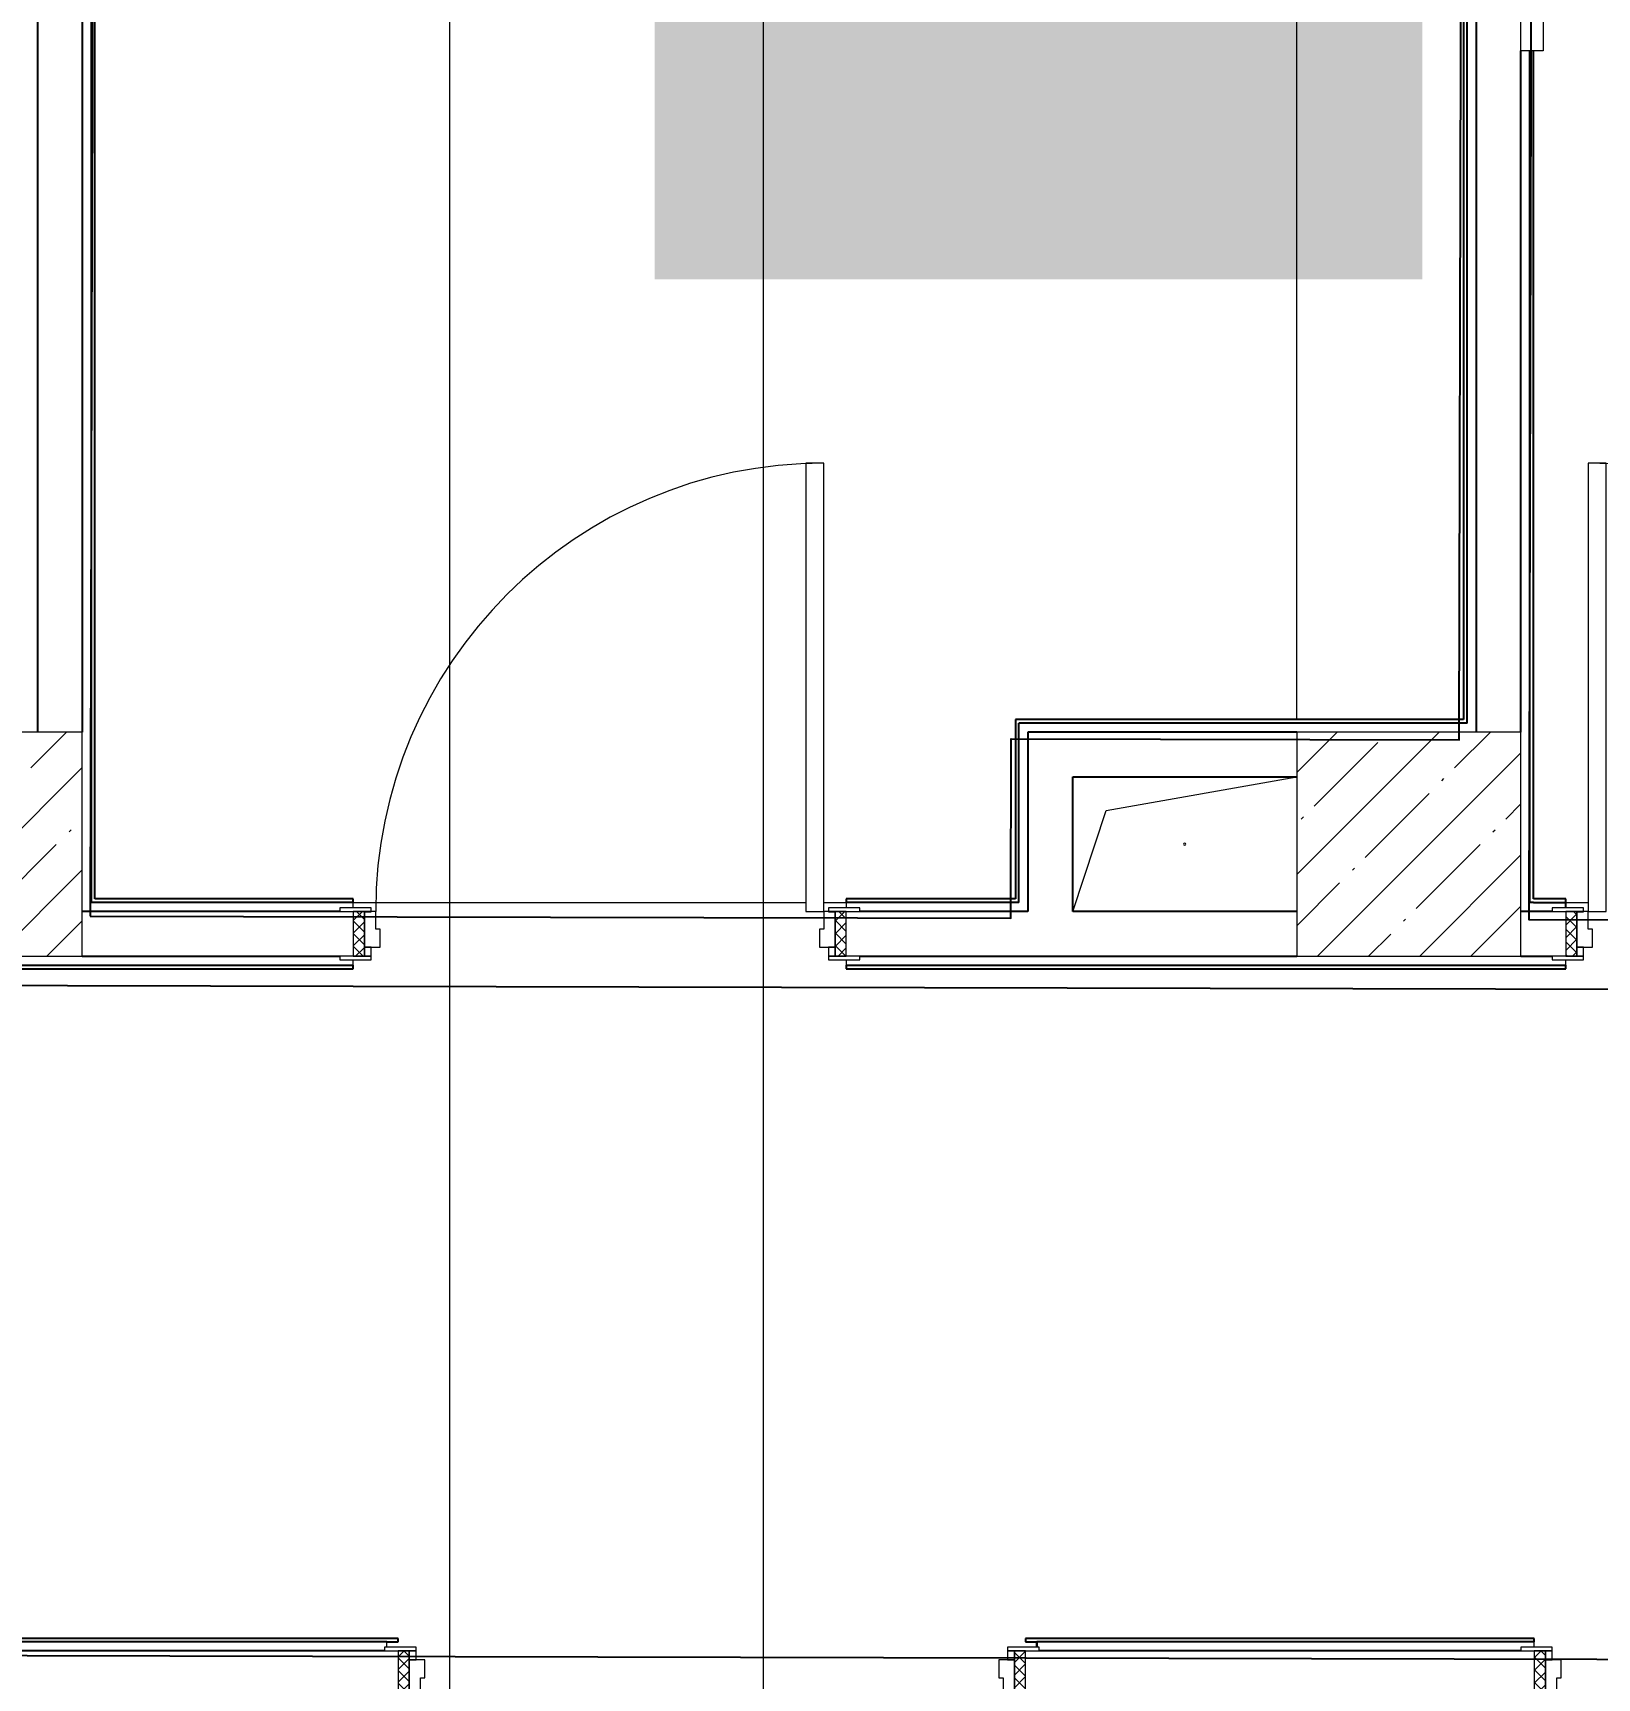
# Model space of a CAD drawing. Header units: millimetres. Extents: x -164500 to 426394, y -23753 to 102118.
# Drawn here: x 73995 to 77485, y 20953 to 24624 of the extents above; entities that cross this region are included whole.
import ezdxf

# ---------------------------------------------------------------- set-up
doc = ezdxf.new("R2010")
doc.units = ezdxf.units.MM
doc.layers.add('A-DOOR-1', color=7, linetype='Continuous', lineweight=5, true_color=0xc0c0c0)
doc.layers.add('A-DOOR-FRAM-1', color=7, linetype='Continuous', lineweight=5, true_color=0xc0c0c0)
for name, color, linetype, lineweight in [('A-DOOR-2', 7, 'Continuous', 5), ('A-DOOR-FRAM-2', 7, 'Continuous', 5), ('A-FLOR', 7, 'Continuous', 9), ('A-GENM', 7, 'Continuous', 9), ('S-COLS-1', 7, 'Continuous', 5), ('Оси', 7, 'Continuous', 9)]:
    doc.layers.add(name, color=color, linetype=linetype, lineweight=lineweight)
doc.styles.add('СПДС', font='ГОСТ тип А.ttf', dxfattribs={"width": 0.9})
pattern_1 = [(135, (1751.41, 114.685), (-14.14214, -14.14214), []), (225, (1751.41, 114.685), (14.14214, -14.14214), [])]
pattern_2 = [(45, (-371.384, 114.685), (-14.1421, 14.1421), []), (135, (-371.384, 114.685), (-14.1421, -14.1421), [])]

# ---------------------------------------------------------------- blocks, each defined once
blk = doc.blocks.new('110_Дверь_СКБ_1Ст_Внутренняя1 - Д-11п 1100x2100h_кладовые _все__ коридор _между помещениями блока столовой__ моечные _все_ 2-32102277-Объем проектирования 1 этажа')
at = {"layer": 'A-DOOR-2'}
h = blk.add_hatch(dxfattribs=at)
h.set_pattern_fill('FP_44', color=256, style=0, pattern_type=2)
h.set_pattern_definition(pattern_1)
h.paths.add_polyline_path([(537.5, -50), (562.5, -50), (562.5, 50), (537.5, 50)])
at = {"layer": 'A-DOOR-FRAM-2'}
h = blk.add_hatch(dxfattribs=at)
h.set_pattern_fill('FP_45', color=256, style=0, pattern_type=2)
h.set_pattern_definition(pattern_2)
h.paths.add_polyline_path([(-512.5, -50), (-512.5, 50), (-537.5, 50), (-537.5, -50)])
at = {"layer": 'A-DOOR-1'}
for p, q in [((-487.5, 1050), (-487.5, 50)), ((-447.5, 1050), (-487.5, 1050)), ((-447.5, 50), (-447.5, 1050)), ((-487.5, 50), (-447.5, 50))]:
    blk.add_line(p, q, dxfattribs=at)
blk.add_arc((-487.5, 50), 1000, 360, 90, dxfattribs=at)
at = {"layer": 'A-DOOR-FRAM-1'}
for p, q in [((-497.5, 58), (-567.5, 58)), ((-567.5, 58), (-567.5, 50)), ((-567.5, 50), (-497.5, 50)), ((-512.5, 50), (-537.5, 50)), ((-537.5, 50), (-537.5, -50)), ((-487.5, 50), (-512.5, 50)), ((-512.5, 50), (-512.5, -30)), ((-512.5, -50), (-512.5, 50)), ((-497.5, 50), (-512.5, 50)), ((-512.5, 50), (-512.5, 49)), ((-512.5, 49), (-497.5, 49)), ((-497.5, 50), (-497.5, 58)), ((-497.5, 49), (-497.5, 50)), ((-487.5, 10), (-487.5, 50)), ((512.5, 50), (512.5, 10)), ((537.5, 50), (512.5, 50)), ((592.5, 58), (522.5, 58)), ((522.5, 58), (522.5, 50)), ((537.5, 50), (522.5, 50)), ((522.5, 50), (522.5, 49)), ((522.5, 50), (592.5, 50)), ((522.5, 49), (537.5, 49)), ((537.5, -30), (537.5, 50)), ((562.5, 50), (537.5, 50)), ((537.5, 50), (537.5, -50)), ((537.5, 49), (537.5, 50)), ((562.5, -50), (562.5, 50)), ((592.5, 50), (592.5, 58)), ((-477.5, 10), (-487.5, 10)), ((-477.5, -30), (-477.5, 10)), ((512.5, 10), (502.5, 10)), ((502.5, 10), (502.5, -30)), ((-512.5, -30), (-477.5, -30)), ((-497.5, -30), (-512.5, -30)), ((-512.5, -30), (-512.5, -50)), ((-497.5, -50), (-497.5, -30)), ((502.5, -30), (537.5, -30)), ((537.5, -30), (522.5, -30)), ((522.5, -30), (522.5, -50)), ((537.5, -50), (537.5, -30)), ((-497.5, -50), (-567.5, -50)), ((-567.5, -50), (-567.5, -58)), ((-567.5, -58), (-497.5, -58)), ((-537.5, -50), (-512.5, -50)), ((-512.5, -50), (-497.5, -50)), ((-497.5, -58), (-497.5, -50)), ((522.5, -50), (537.5, -50)), ((592.5, -50), (522.5, -50)), ((522.5, -50), (522.5, -58)), ((522.5, -58), (592.5, -58)), ((537.5, -50), (562.5, -50)), ((592.5, -58), (592.5, -50))]:
    blk.add_line(p, q, dxfattribs=at)
blk = doc.blocks.new('110_Дверь_СКБ_1Ст_Внутренняя1 - Д-11 1100x2100h_кладовые _все__ коридор _между помещениями блока столовой__ моечные _все_-32089444-Объем проектирования 1 этажа')
at = {"layer": 'A-DOOR-2'}
h = blk.add_hatch(dxfattribs=at)
h.set_pattern_fill('FP_44', color=256, style=0, pattern_type=2)
h.set_pattern_definition(pattern_1)
h.paths.add_polyline_path([(537.5, -50), (562.5, -50), (562.5, 50), (537.5, 48.6)])
at = {"layer": 'A-DOOR-FRAM-2'}
h = blk.add_hatch(dxfattribs=at)
h.set_pattern_fill('FP_45', color=256, style=0, pattern_type=2)
h.set_pattern_definition(pattern_2)
h.paths.add_polyline_path([(-537.5, -50), (-512.5, -50), (-512.5, 50), (-537.5, 50)])
at = {"layer": 'A-DOOR-1'}
for p, q in [((512.5, 1050), (472.5, 1050)), ((472.5, 1050), (472.5, 50)), ((512.5, 50), (512.5, 1050)), ((472.5, 50), (512.5, 50))]:
    blk.add_line(p, q, dxfattribs=at)
blk.add_arc((512.5, 50), 1000, 90, 180, dxfattribs=at)
at = {"layer": 'A-DOOR-FRAM-1'}
for p, q in [((-497.5, 58), (-567.5, 58)), ((-567.5, 58), (-567.5, 50)), ((-567.5, 50), (-497.5, 50)), ((-512.5, 50), (-537.5, 50)), ((-537.5, 50), (-537.5, -50)), ((-487.5, 50), (-512.5, 50)), ((-512.5, 50), (-512.5, -30)), ((-512.5, -50), (-512.5, 50)), ((-497.5, 50), (-512.5, 50)), ((-512.5, 50), (-512.5, 49)), ((-512.5, 49), (-497.5, 49)), ((-497.5, 50), (-497.5, 58)), ((-497.5, 49), (-497.5, 50)), ((-487.5, 10), (-487.5, 50)), ((512.5, 50), (512.5, 10)), ((537.5, 50), (512.5, 50)), ((592.5, 58), (522.5, 58)), ((522.5, 58), (522.5, 50)), ((537.5, 50), (522.5, 50)), ((522.5, 50), (522.5, 49)), ((522.5, 50), (592.5, 50)), ((522.5, 49), (537.5, 49)), ((537.5, -30), (537.5, 50)), ((562.5, 50), (537.5, 50)), ((537.5, 50), (537.5, -50)), ((537.5, 49), (537.5, 50)), ((562.5, -50), (562.5, 50)), ((592.5, 50), (592.5, 58)), ((-477.5, 10), (-487.5, 10)), ((-477.5, -30), (-477.5, 10)), ((512.5, 10), (502.5, 10)), ((502.5, 10), (502.5, -30)), ((-512.5, -30), (-477.5, -30)), ((-497.5, -30), (-512.5, -30)), ((-512.5, -30), (-512.5, -50)), ((-497.5, -50), (-497.5, -30)), ((502.5, -30), (537.5, -30)), ((537.5, -30), (522.5, -30)), ((522.5, -30), (522.5, -50)), ((537.5, -50), (537.5, -30)), ((-497.5, -50), (-567.5, -50)), ((-567.5, -50), (-567.5, -58)), ((-567.5, -58), (-497.5, -58)), ((-537.5, -50), (-512.5, -50)), ((-512.5, -50), (-497.5, -50)), ((-497.5, -58), (-497.5, -50)), ((522.5, -50), (537.5, -50)), ((592.5, -50), (522.5, -50)), ((522.5, -50), (522.5, -58)), ((522.5, -58), (592.5, -58)), ((537.5, -50), (562.5, -50)), ((592.5, -58), (592.5, -50))]:
    blk.add_line(p, q, dxfattribs=at)
blk = doc.blocks.new('BSC_Колонна _Прямоугольная - 500х500-V48-Объем проектирования 1 этажа')
at = {"layer": 'S-COLS-1'}
h = blk.add_hatch(dxfattribs=at)
h.set_pattern_fill('FP_72', color=256, style=0, pattern_type=2)
h.set_pattern_definition([(45, (-77000, -22950), (-114.04925, 114.04925), []), (45, (-76885.95, -22950), (-114.04925, 114.04925), [201.613, -40.323, 6.706, -33.617])])
h.paths.add_polyline_path([(42.1, -250), (250, -250), (250, 250), (-250, 250), (-250, -250)])
for p, q in [((250, 250), (-250, 250)), ((-250, 250), (-250, -250)), ((250, -250), (250, 250)), ((-250, -250), (250, -250))]:
    blk.add_line(p, q, dxfattribs=at)
blk = doc.blocks.new('110_Дверь_СКБ_2Ст - Д-10а_п__ СОШ_Дв_1450x2100h_Горячий цех 2-32185694-Объем проектирования 1 этажа')
at = {"layer": 'A-DOOR-2'}
h = blk.add_hatch(dxfattribs=at)
h.set_pattern_fill('FP_56', color=256, style=0, pattern_type=2)
h.set_pattern_definition([(135, (1601.41, 114.685), (-14.14214, -14.14214), []), (225, (1601.41, 114.685), (14.14214, -14.14214), [])])
h.paths.add_polyline_path([(712.5, 50), (687.5, 50), (687.5, -50), (712.5, -50)])
at = {"layer": 'A-DOOR-FRAM-2'}
h = blk.add_hatch(dxfattribs=at)
h.set_pattern_fill('FP_57', color=256, style=0, pattern_type=2)
h.set_pattern_definition([(45, (-521.384, 114.685), (-14.1421, 14.1421), []), (135, (-521.384, 114.685), (-14.1421, -14.1421), [])])
h.paths.add_polyline_path([(-687.5, 50), (-687.5, -50), (-662.5, -50), (-662.5, 50)])
at = {"layer": 'A-DOOR-1'}
for p, q in [((-637.5, 950), (-637.5, 50)), ((-597.5, 950), (-637.5, 950)), ((-597.5, 50), (-597.5, 950)), ((662.5, 450), (622.5, 450)), ((622.5, 450), (622.5, 50)), ((662.5, 50), (662.5, 450)), ((-637.5, 50), (-597.5, 50)), ((622.5, 50), (662.5, 50))]:
    blk.add_line(p, q, dxfattribs=at)
for centre, radius, start, end in [((-637.5, 50), 900, 0, 90), ((662.5, 50), 400, 90, 180)]:
    blk.add_arc(centre, radius, start, end, dxfattribs=at)
at = {"layer": 'A-DOOR-FRAM-1'}
for p, q in [((-647.5, 58), (-717.5, 58)), ((-717.5, 58), (-717.5, 50)), ((-717.5, 50), (-647.5, 50)), ((-662.5, 50), (-687.5, 50)), ((-687.5, 50), (-687.5, -50)), ((-637.5, 50), (-662.5, 50)), ((-662.5, 50), (-662.5, -30)), ((-662.5, -50), (-662.5, 50)), ((-647.5, 50), (-647.5, 58)), ((-637.5, 10), (-637.5, 50)), ((662.5, 50), (662.5, 10)), ((687.5, 50), (662.5, 50)), ((742.5, 58), (672.5, 58)), ((672.5, 58), (672.5, 50)), ((672.5, 50), (742.5, 50)), ((687.5, -30), (687.5, 50)), ((712.5, 50), (687.5, 50)), ((687.5, 50), (687.5, -50)), ((712.5, -50), (712.5, 50)), ((742.5, 50), (742.5, 58)), ((-627.5, 10), (-637.5, 10)), ((-627.5, -30), (-627.5, 10)), ((662.5, 10), (652.5, 10)), ((652.5, 10), (652.5, -30)), ((-662.5, -30), (-627.5, -30)), ((-647.5, -30), (-662.5, -30)), ((-662.5, -30), (-662.5, -50)), ((-647.5, -50), (-647.5, -30)), ((652.5, -30), (687.5, -30)), ((687.5, -30), (672.5, -30)), ((672.5, -30), (672.5, -50)), ((687.5, -50), (687.5, -30)), ((-647.5, -50), (-717.5, -50)), ((-717.5, -50), (-717.5, -58)), ((-717.5, -58), (-647.5, -58)), ((-687.5, -50), (-662.5, -50)), ((-662.5, -50), (-647.5, -50)), ((-647.5, -58), (-647.5, -50)), ((672.5, -50), (687.5, -50)), ((742.5, -50), (672.5, -50)), ((672.5, -50), (672.5, -58)), ((672.5, -58), (742.5, -58)), ((687.5, -50), (712.5, -50)), ((742.5, -58), (742.5, -50))]:
    blk.add_line(p, q, dxfattribs=at)
blk = doc.blocks.new('BSC_Колонна _Прямоугольная - 500х500-V49-Объем проектирования 1 этажа')
at = {"layer": 'S-COLS-1'}
h = blk.add_hatch(dxfattribs=at)
h.set_pattern_fill('FP_73', color=256, style=0, pattern_type=2)
h.set_pattern_definition([(45, (-73790, -22950), (-114.04925, 114.04925), []), (45, (-73675.95, -22950), (-114.04925, 114.04925), [201.613, -40.323, 6.706, -33.617])])
h.paths.add_polyline_path([(250, -250), (250, 250), (-250, 250), (-250, -250), (157.5, -250)])
for p, q in [((250, 250), (-250, 250)), ((-250, 250), (-250, -250)), ((250, -250), (250, 250)), ((-250, -250), (250, -250))]:
    blk.add_line(p, q, dxfattribs=at)
blk = doc.blocks.new('Штора противопожарная_Рен - ШТ_700х700-V179-Объем проектирования 1 этажа')
at = {"layer": 'A-DOOR-1'}
for p, q in [((-430, 100), (-350, 100)), ((-430, 50), (-430, 100)), ((-350, 100), (-350, 50)), ((-350, 77.5), (350, 77.5)), ((-350, 72.5), (-350, 77.5)), ((350, 100), (430, 100)), ((350, 50), (350, 100)), ((350, 77.5), (350, 72.5)), ((430, 100), (430, 50)), ((-350, 50), (-430, 50)), ((350, 72.5), (-350, 72.5)), ((430, 50), (350, 50))]:
    blk.add_line(p, q, dxfattribs=at)
blk = doc.blocks.new('GM_Отверстие прямоугольное _в плите_ - Отверстие-V202-Объем проектирования 1 этажа')
at = {"layer": 'A-GENM'}
for p, q in [((-175, 75), (250, 150)), ((-250, -150), (-175, 75))]:
    blk.add_line(p, q, dxfattribs=at)
for start, end in [(360, 180), (180, 360)]:
    blk.add_arc((0, 0), 2.5, start, end, dxfattribs=at)

msp = doc.modelspace()

# ---------------------------------------------------------------- linework, layer by layer
for p, q in [((74104.702, 26733.938), (74104.702, 23063.938)), ((74124.702, 26715.938), (74124.702, 22683.938)), ((74132.702, 22691.938), (74132.702, 26715.938)), ((74004.702, 26463.938), (74004.702, 23063.938)), ((77186.702, 26165.938), (77186.702, 23091.938)), ((77194.702, 23083.938), (77194.702, 24663.938)), ((77214.702, 24663.938), (77214.702, 23063.938)), ((77314.702, 23063.938), (77314.702, 24583.938)), ((77334.702, 22683.938), (77334.702, 24583.938)), ((77342.702, 22691.938), (77342.702, 24583.938)), ((76186.702, 23091.938), (76186.702, 22691.938)), ((77186.702, 23091.938), (76186.702, 23091.938)), ((77194.702, 23083.938), (76194.702, 23083.938)), ((76194.702, 22683.938), (76194.702, 23083.938)), ((76814.702, 23063.938), (76214.702, 23063.938)), ((76214.702, 23063.938), (76214.702, 22663.938)), ((76314.702, 22963.938), (76814.702, 22963.938)), ((76314.702, 22663.938), (76314.702, 22963.938)), ((74709.512, 22691.938), (74132.702, 22691.938)), ((74709.512, 22683.938), (74709.512, 22691.938)), ((76186.702, 22691.938), (75809.512, 22691.938)), ((75809.512, 22691.938), (75809.512, 22683.938)), ((77414.702, 22691.938), (77342.702, 22691.938)), ((77414.702, 22683.938), (77414.702, 22691.938)), ((74679.512, 22663.938), (74104.702, 22663.938)), ((74709.512, 22683.938), (74124.702, 22683.938)), ((76194.702, 22683.938), (75809.512, 22683.938)), ((76214.702, 22663.938), (75839.512, 22663.938)), ((76814.702, 22663.938), (76314.702, 22663.938)), ((77384.702, 22663.938), (77314.702, 22663.938)), ((77342.702, 22683.938), (77334.702, 22683.938)), ((77342.702, 22683.938), (77414.702, 22683.938)), ((77414.702, 22671.938), (77414.702, 22683.938)), ((70274.702, 22543.938), (74709.512, 22543.938)), ((74104.702, 22563.938), (74679.512, 22563.938)), ((74709.512, 22535.938), (74709.512, 22543.938)), ((75809.512, 22543.938), (77414.702, 22543.938)), ((75809.512, 22543.938), (75809.512, 22535.938)), ((75839.512, 22563.938), (76814.702, 22563.938)), ((77314.702, 22563.938), (77384.702, 22563.938)), ((77414.702, 22535.938), (77414.702, 22543.938)), ((70274.702, 22535.938), (74709.512, 22535.938)), ((75809.512, 22535.938), (77414.702, 22535.938)), ((74809.512, 21041.938), (70249.702, 21041.938)), ((74784.512, 21033.938), (70274.702, 21033.938)), ((74784.512, 21033.938), (74809.512, 21033.938)), ((74809.512, 21033.938), (74809.512, 21041.938)), ((77344.512, 21041.938), (76209.512, 21041.938)), ((76209.512, 21041.938), (76209.512, 21033.938)), ((76209.512, 21033.938), (76234.512, 21033.938)), ((76234.512, 21033.938), (76234.512, 21021.938)), ((77344.512, 21033.938), (76234.512, 21033.938)), ((77344.512, 21033.938), (77344.512, 21041.938)), ((74779.512, 21013.938), (70874.702, 21013.938)), ((77314.512, 21013.938), (76239.512, 21013.938))]:
    msp.add_line(p, q)
at = {"flags": 128}
for points in [[(82355.97, 22478.211), (68336.008, 22511.122), (68345.886, 26719.11), (67174.389, 26721.86), (67174.324, 26693.86), (66851.825, 26694.617), (66850.933, 26314.618), (66198.934, 26316.149), (66198.981, 26336.149), (64445.666, 26340.265)], [(60719.377, 24807.007), (66847.36, 24792.622), (66842.012, 22514.629), (66342.014, 22515.802), (66338.507, 21021.807), (78758.283, 20992.652)]]:
    msp.add_lwpolyline(points, dxfattribs=at)
for points in [[(74122.359, 22653.539), (76176.353, 22648.718), (76177.292, 23048.716), (77177.289, 23046.369), (77184.505, 26120.361), (76384.507, 26122.239), (76385.798, 26672.237), (74131.805, 26677.528)], [(80685.787, 26662.143), (77341.796, 26669.993), (77332.35, 22646.004), (80676.341, 22638.154)]]:
    msp.add_lwpolyline(points, close=True, dxfattribs=at)
at = {"layer": 'A-FLOR'}
for p, q in [((76814.702, 23091.938), (76814.702, 26165.938)), ((74709.512, 22671.938), (74709.512, 22683.938)), ((74709.512, 22683.938), (75719.512, 22683.938)), ((75759.512, 22683.938), (75809.512, 22683.938)), ((75809.512, 22683.938), (75809.512, 22671.938)), ((77414.702, 22683.938), (77464.702, 22683.938)), ((74709.512, 22543.938), (74709.512, 22555.938)), ((75809.512, 22555.938), (75809.512, 22543.938)), ((77414.702, 22543.938), (77414.702, 22555.938)), ((74784.512, 21021.938), (74784.512, 21033.938)), ((76233.512, 21033.938), (76233.512, 21021.938)), ((77344.512, 21021.938), (77344.512, 21033.938))]:
    msp.add_line(p, q, dxfattribs=at)
at = {"layer": 'Оси'}
for points in [[(75624.702, -2042.321), (75624.702, 2957.679), (75624.702, 22442.009), (75624.702, 27442.009)], [(74924.702, -2042.321), (74924.702, 2957.679), (74924.702, 22262.009), (74924.702, 27262.009)]]:
    msp.add_lwpolyline(points, dxfattribs=at)

# ---------------------------------------------------------------- block references
for name, p in [('110_Дверь_СКБ_1Ст_Внутренняя1 - Д-11 1100x2100h_кладовые _все__ коридор _между помещениями блока столовой__ моечные _все_-32089444-Объем проектирования 1 этажа', (75247.012, 22613.938)), ('110_Дверь_СКБ_1Ст_Внутренняя1 - Д-11п 1100x2100h_кладовые _все__ коридор _между помещениями блока столовой__ моечные _все_ 2-32102277-Объем проектирования 1 этажа', (77952.202, 22613.938)), ('BSC_Колонна _Прямоугольная - 500х500-V49-Объем проектирования 1 этажа', (73854.702, 22813.938)), ('BSC_Колонна _Прямоугольная - 500х500-V48-Объем проектирования 1 этажа', (77064.702, 22813.938)), ('GM_Отверстие прямоугольное _в плите_ - Отверстие-V202-Объем проектирования 1 этажа', (76564.702, 22813.938))]:
    msp.add_blockref(name, p)
at = {"rotation": 180}
for name, p in [('110_Дверь_СКБ_2Ст - Д-10а_п__ СОШ_Дв_1450x2100h_Горячий цех 2-32185694-Объем проектирования 1 этажа', (75522.012, 20963.938)), ('110_Дверь_СКБ_1Ст_Внутренняя1 - Д-11п 1100x2100h_кладовые _все__ коридор _между помещениями блока столовой__ моечные _все_ 2-32102277-Объем проектирования 1 этажа', (77907.012, 20963.938))]:
    msp.add_blockref(name, p, dxfattribs=at)
at = {"layer": 'A-DOOR-1', "rotation": 270}
msp.add_blockref('Штора противопожарная_Рен - ШТ_700х700-V179-Объем проектирования 1 этажа', (77264.702, 25013.938), dxfattribs=at)

# ---------------------------------------------------------------- texts
at = {"insert": (75632.329, 24824.166), "char_height": 500, "width": 1212.1515, "attachment_point": 1, "style": 'СПДС', "bg_fill": 1, "box_fill_scale": 1.5, "bg_fill_color": 7, "bg_fill_true_color": 16777215, "bg_fill_transparency": 0}
msp.add_mtext('1.56', dxfattribs=at)

doc.saveas('drawing.dxf')
